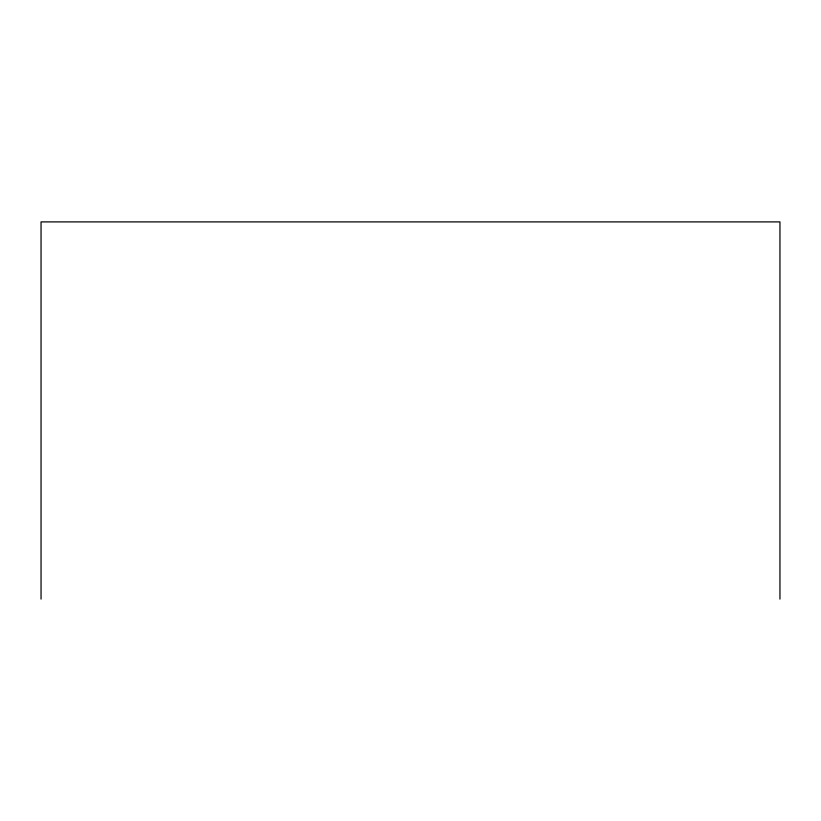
<?xml version="1.0" encoding="UTF-8"?>
<svg xmlns="http://www.w3.org/2000/svg" width="821" height="821" viewBox="0 0 821 821"><rect width="100%" height="100%" fill="white"/><g stroke="black" fill="none" stroke-linecap="round" stroke-linejoin="round"><path stroke-width="1.23" d="M779.95 599.104L779.95 221.896L41.05 221.896L41.05 599.104"/></g></svg>
